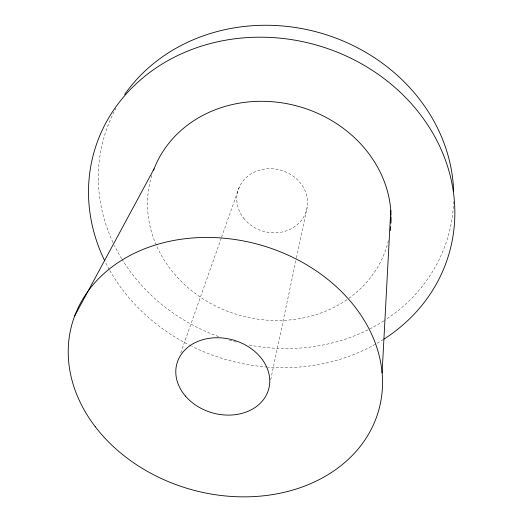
<?xml version="1.0" encoding="UTF-8"?>
<svg xmlns="http://www.w3.org/2000/svg" width="523" height="523" viewBox="0 0 523 523"><rect width="100%" height="100%" fill="white"/><g stroke="black" fill="none" stroke-linecap="round" stroke-linejoin="round"><path stroke-width="0.39" stroke-dasharray="2.62 1.96" d="M270.692 379.724L296.325 258.552M296.495 257.754L307.119 207.526M180.723 352.94L221.366 237.834M221.634 237.069L239.253 187.188M453.65 201.499A179.01 160.195 15.7 0 1 384.536 320.429M383.849 320.867A179.01 160.195 15.7 0 1 248.065 344.801M236.311 342.107A179.01 160.195 15.7 0 1 228.525 339.904M218.562 336.583A179.01 160.195 15.7 0 1 122.147 259.493M121.728 258.807A179.01 160.195 15.7 0 1 114.413 245.464M113.007 242.528A179.01 160.195 15.7 0 1 115.949 108.444M383.294 339.551A184.632 163.627 15.7 0 1 268.142 367.133M267.331 367.074A184.632 163.627 15.7 0 1 191.882 346.363M191.15 346.004A184.632 163.627 15.7 0 1 109.64 270.156M109.248 269.463A184.632 163.627 15.7 0 1 105.103 261.592M388.373 240.717A122.768 108.516 15.7 0 1 347.52 299.287M346.847 299.757A122.768 108.516 15.7 0 1 203.055 298.881A122.768 108.516 15.7 0 1 151.918 174.963M243.626 218.156A35.649 31.772 15.7 0 0 304.536 215.404A35.649 31.772 15.7 0 0 268.279 168.733A35.649 31.772 15.7 0 0 243.626 218.156"/><path stroke-width="0.78" d="M382.104 372.866L390.779 210.37M74.684 315.938L154.069 168.831M124.605 94.506A179.01 160.195 15.7 0 1 321.926 33.42A179.01 160.195 15.7 0 1 453.67 191.706M104.744 260.859A184.632 163.627 15.7 0 1 183.39 52.921A184.632 163.627 15.7 0 1 424.748 120.552A184.632 163.627 15.7 0 1 383.987 339.107M153.494 170.348A122.768 108.516 15.7 0 1 286.872 103.685A122.768 108.516 15.7 0 1 391.034 215.221M391.067 216.842A122.768 108.516 15.7 0 1 390.929 223.328M390.694 226.551A122.768 108.516 15.7 0 1 390.263 230.545M95.193 426.624A159.286 127.076 15.7 0 0 366.708 437.228A159.286 127.076 15.7 0 0 214.24 237.579A159.286 127.076 15.7 0 0 95.193 426.624M185.436 396.068A47.632 37.885 15.7 0 0 266.148 395.46A47.632 37.885 15.7 0 0 216.731 337.747A47.632 37.885 15.7 0 0 185.436 396.068"/></g></svg>
